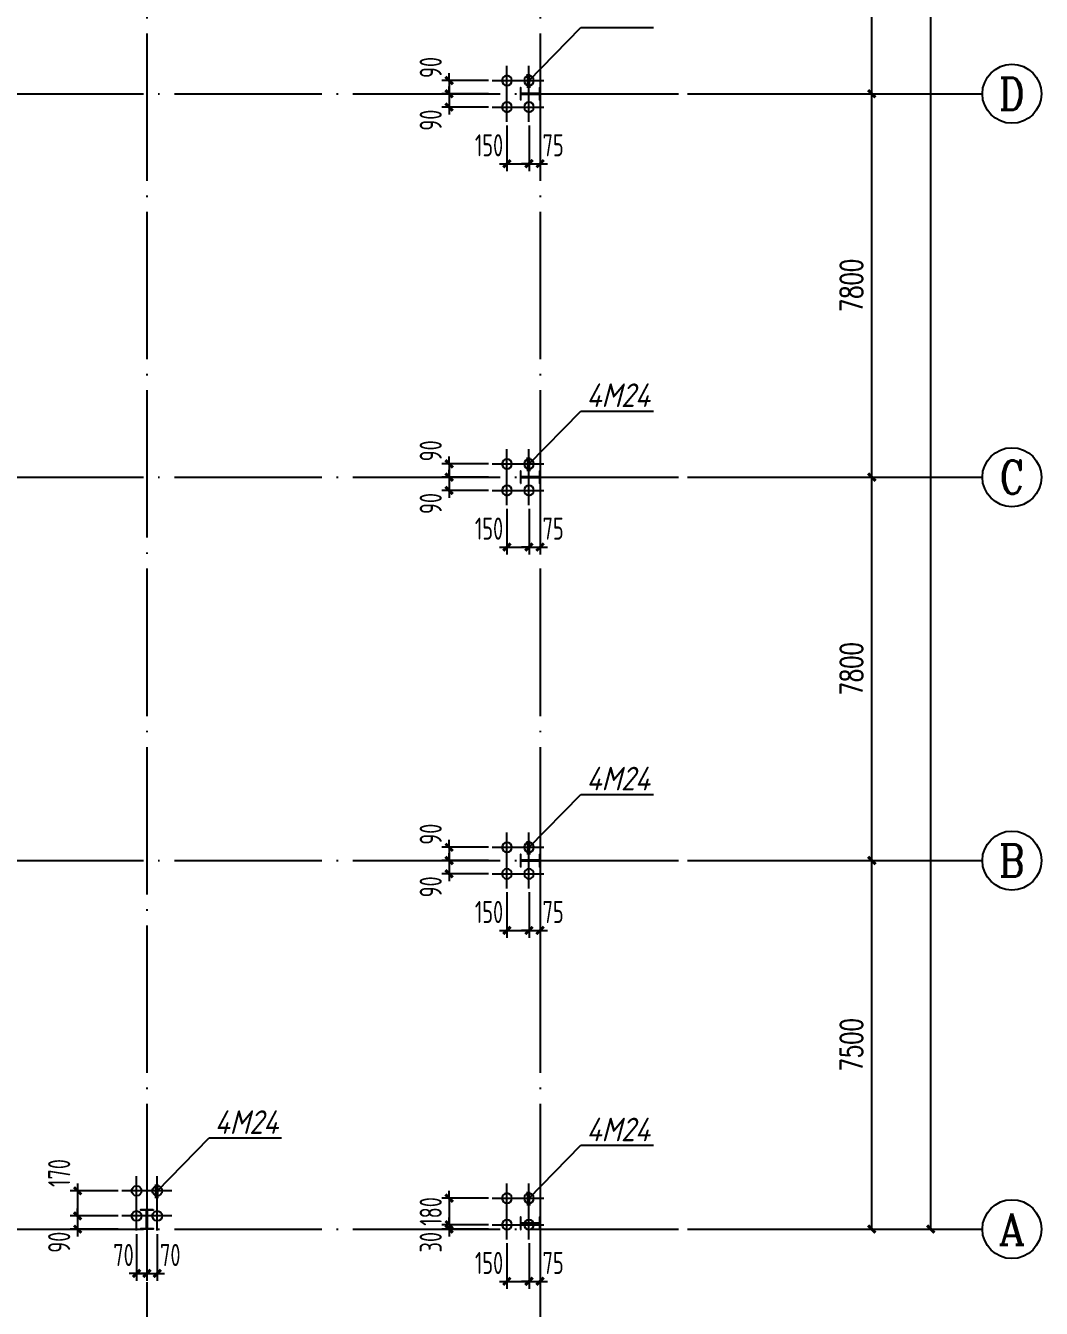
# Model space of a CAD drawing. Header units: millimetres. Extents: x 6950065 to 7140129, y 16284814 to 19754034.
# Drawn here: x 7014875 to 7035542, y 18643730 to 18669828 of the extents above; entities that cross this region are included whole.
import ezdxf
from ezdxf.enums import TextEntityAlignment as Align

# ---------------------------------------------------------------- set-up
doc = ezdxf.new("R2010")
doc.units = ezdxf.units.MM
doc.header["$LTSCALE"] = 1500
doc.header["$MEASUREMENT"] = 0
doc.linetypes.add('DOTE', pattern=[2.42, 2, -0.2, 0.02, -0.2])
doc.layers.get('Defpoints').update_dxf_attribs({"color": 1})
for name, color, linetype in [('AXIS_TEXT', 7, 'Continuous'), ('COLUMN', 2, 'Continuous'), ('dim', 7, 'Continuous'), ('DIM_ELEV', 3, 'Continuous'), ('DOTE', 250, 'DOTE'), ('LZ_DIM', 3, 'Continuous'), ('中粗', 4, 'Continuous'), ('标注', 7, 'Continuous')]:
    doc.layers.add(name, color=color, linetype=linetype)
doc.styles.add('_TCH_AXIS', font='COMPLEX', dxfattribs={"bigfont": 'GBCBIG'})
doc.styles.add('_TCH_DIM_T3', font='SIMPLEX', dxfattribs={"width": 0.705882, "bigfont": 'GBCBIG'})
doc.styles.add('COMPLEX', font='COMPLEX')
doc.styles.get("Standard").update_dxf_attribs({"font": 'gbenor.shx', "bigfont": 'gbcbig.shx'})
doc.styles.add('TSSD_Dimension', font='Tssdeng.shx', dxfattribs={"width": 0.7, "bigfont": 'hztxt.shx'})
doc.dimstyles.new('100', dxfattribs={"dimtxt": 250, "dimasz": 200, "dimexe": 250, "dimexo": 300, "dimgap": 150, "dimtad": 1, "dimdec": 0, "dimzin": 0, "dimdsep": 46, "dimtxsty": 'Standard', "dimblk": 'ARCHTICK', "dimcen": 0.09, "dimclrd": 256, "dimclre": 256, "dimclrt": 256, "dimadec": 0, "dimazin": 0, "dimtfac": 1, "dimtdec": 0, "dimtix": 1, "dimtmove": 2, "dimatfit": 3, "dimldrblk": 'ARCHTICK', "dimfxl": 0, "dimtolj": 1, "dimtzin": 0, "dimarcsym": 0})
doc.dimstyles.new('_TCH_ARCH&&150', dxfattribs={"dimtxt": 446.25, "dimasz": 150, "dimexe": 375, "dimexo": 450, "dimgap": 189.375, "dimtad": 1, "dimdec": 0, "dimzin": 0, "dimdsep": 46, "dimtxsty": '_TCH_DIM_T3', "dimblk": 'ARCHTICK', "dimcen": 0.09, "dimclrt": 7, "dimazin": 2, "dimtfac": 1, "dimtdec": 0, "dimtix": 1, "dimtmove": 2, "dimatfit": 3, "dimfxl": 0, "dimtolj": 1, "dimtzin": 0, "dimarcsym": 0})
doc.dimstyles.new('TSSD_50_150', dxfattribs={"dimtxt": 450, "dimasz": 150, "dimexe": 150, "dimexo": 375, "dimgap": 150, "dimtad": 1, "dimdec": 0, "dimlfac": 0.333333, "dimzin": 0, "dimdsep": 46, "dimtxsty": 'TSSD_Dimension', "dimblk": 'ARCHTICK', "dimblk1": 'ARCHTICK', "dimblk2": 'ARCHTICK', "dimcen": 0, "dimdle": 150, "dimclrt": 7, "dimadec": 0, "dimazin": 0, "dimtfac": 1, "dimtdec": 0, "dimtix": 1, "dimtmove": 2, "dimatfit": 3, "dimfxl": 0, "dimtolj": 1, "dimtzin": 0, "dimarcsym": 0})

# ---------------------------------------------------------------- blocks, each defined once
blk = doc.blocks.new('A$C3ACC4A1C')
at = {"layer": 'COLUMN'}
h = blk.add_hatch(color=256, dxfattribs=at)
h.paths.add_polyline_path([(125, 400), (0, 400), (0, 388), (120, 388), (120, 200), (125, 200)])
h.paths.add_polyline_path([(250, 400), (125, 400), (125, 200), (130, 200), (130, 388), (250, 388)])
h.paths.add_polyline_path([(250, 12), (130, 12), (130, 200), (125, 200), (125, 0), (250, 0)])
h.paths.add_polyline_path([(125, 200), (120, 200), (120, 12), (0, 12), (0, 0), (125, 0)])
blk.add_lwpolyline([(0, 0), (0, 12), (120, 12), (120, 388), (0, 388), (0, 400), (250, 400), (250, 388), (130, 388), (130, 12), (250, 12), (250, 0)], close=True, dxfattribs=at)
blk = doc.blocks.new('rtrtrtrtrt')
at = {"layer": '中粗', "linetype": 'ByBlock'}
for p, q in [((3059491, -306880), (3059491, -306280)), ((3059791, -306580), (3059191, -306580))]:
    blk.add_line(p, q, dxfattribs=at)
blk.add_circle((3059491, -306580), 100, dxfattribs=at)
blk = doc.blocks.new('_ArchTick')
at = {"color": 0, "linetype": 'ByBlock', "const_width": 0.4}
blk.add_lwpolyline([(-0.5, -0.5), (0.5, 0.5)], dxfattribs=at)
blk = doc.blocks.new('*D511')
at = {"layer": 'Defpoints', "color": 0}
for p in [(7024667, 18660372), (7025117, 18660372), (7025117, 18659220)]:
    blk.add_point(p, dxfattribs=at)
at = {"layer": 'dim', "color": 0, "lineweight": -2}
for p, q in [((7024667, 18659997), (7024667, 18659070)), ((7025117, 18659997), (7025117, 18659070)), ((7024517, 18659220), (7025267, 18659220))]:
    blk.add_line(p, q, dxfattribs=at)
at = {"layer": 'dim', "color": 0, "lineweight": -2, "xscale": 150, "yscale": 150, "zscale": 150, "rotation": 180}
blk.add_blockref('_ArchTick', (7024667, 18659220), dxfattribs=at)
at = {"layer": 'dim', "color": 0, "lineweight": -2, "xscale": 150, "yscale": 150, "zscale": 150}
blk.add_blockref('_ArchTick', (7025117, 18659220), dxfattribs=at)
at = {"layer": 'dim', "color": 7, "insert": (7024304, 18659595), "char_height": 450, "attachment_point": 5, "style": 'TSSD_Dimension'}
blk.add_mtext('\\A1;150', dxfattribs=at)
blk = doc.blocks.new('*D512')
at = {"layer": 'Defpoints', "color": 0}
for p in [(7025117, 18660372), (7025342, 18660372), (7025342, 18659220)]:
    blk.add_point(p, dxfattribs=at)
at = {"layer": 'dim', "color": 0, "lineweight": -2}
for p, q in [((7025117, 18659997), (7025117, 18659070)), ((7025342, 18659997), (7025342, 18659070)), ((7025117, 18659220), (7024967, 18659220)), ((7025117, 18659220), (7025342, 18659220)), ((7025342, 18659220), (7025492, 18659220))]:
    blk.add_line(p, q, dxfattribs=at)
at = {"layer": 'dim', "color": 0, "lineweight": -2, "xscale": 150, "yscale": 150, "zscale": 150}
blk.add_blockref('_ArchTick', (7025117, 18659220), dxfattribs=at)
at = {"layer": 'dim', "color": 0, "lineweight": -2, "xscale": 150, "yscale": 150, "zscale": 150, "rotation": 180}
blk.add_blockref('_ArchTick', (7025342, 18659220), dxfattribs=at)
at = {"layer": 'dim', "color": 7, "insert": (7025608, 18659595), "char_height": 450, "attachment_point": 5, "style": 'TSSD_Dimension'}
blk.add_mtext('\\A1;75', dxfattribs=at)
blk = doc.blocks.new('*D513')
at = {"layer": 'Defpoints', "color": 0}
for p in [(7024667, 18660912), (7023492, 18660642), (7024667, 18660642)]:
    blk.add_point(p, dxfattribs=at)
at = {"layer": 'dim', "color": 0, "lineweight": -2}
for p, q in [((7024292, 18660912), (7023342, 18660912)), ((7023492, 18660912), (7023492, 18661062)), ((7023492, 18660912), (7023492, 18660642)), ((7024292, 18660642), (7023342, 18660642)), ((7023492, 18660642), (7023492, 18660492))]:
    blk.add_line(p, q, dxfattribs=at)
at = {"layer": 'dim', "color": 0, "lineweight": -2, "xscale": 150, "yscale": 150, "zscale": 150}
for p, rotation in [((7023492, 18660912), 270), ((7023492, 18660642), 90)]:
    blk.add_blockref('_ArchTick', p, dxfattribs=dict(at, rotation=rotation))
at = {"layer": 'dim', "color": 7, "insert": (7023117, 18661178), "char_height": 450, "attachment_point": 5, "rotation": 90, "style": 'TSSD_Dimension'}
blk.add_mtext('\\A1;90', dxfattribs=at)
blk = doc.blocks.new('*D514')
at = {"layer": 'Defpoints', "color": 0}
for p in [(7024667, 18660642), (7023492, 18660372), (7024667, 18660372)]:
    blk.add_point(p, dxfattribs=at)
at = {"layer": 'dim', "color": 0, "lineweight": -2}
for p, q in [((7024292, 18660642), (7023342, 18660642)), ((7023492, 18660642), (7023492, 18660792)), ((7023492, 18660642), (7023492, 18660372)), ((7024292, 18660372), (7023342, 18660372)), ((7023492, 18660372), (7023492, 18660222))]:
    blk.add_line(p, q, dxfattribs=at)
at = {"layer": 'dim', "color": 0, "lineweight": -2, "xscale": 150, "yscale": 150, "zscale": 150}
for p, rotation in [((7023492, 18660642), 270), ((7023492, 18660372), 90)]:
    blk.add_blockref('_ArchTick', p, dxfattribs=dict(at, rotation=rotation))
at = {"layer": 'dim', "color": 7, "insert": (7023117, 18660106), "char_height": 450, "attachment_point": 5, "rotation": 90, "style": 'TSSD_Dimension'}
blk.add_mtext('\\A1;90', dxfattribs=at)
blk = doc.blocks.new('*D516')
at = {"layer": 'Defpoints', "color": 0}
for p in [(7024667, 18668172), (7025117, 18668172), (7025117, 18667020)]:
    blk.add_point(p, dxfattribs=at)
at = {"layer": 'dim', "color": 0, "lineweight": -2}
for p, q in [((7024667, 18667797), (7024667, 18666870)), ((7025117, 18667797), (7025117, 18666870)), ((7024517, 18667020), (7025267, 18667020))]:
    blk.add_line(p, q, dxfattribs=at)
at = {"layer": 'dim', "color": 0, "lineweight": -2, "xscale": 150, "yscale": 150, "zscale": 150, "rotation": 180}
blk.add_blockref('_ArchTick', (7024667, 18667020), dxfattribs=at)
at = {"layer": 'dim', "color": 0, "lineweight": -2, "xscale": 150, "yscale": 150, "zscale": 150}
blk.add_blockref('_ArchTick', (7025117, 18667020), dxfattribs=at)
at = {"layer": 'dim', "color": 7, "insert": (7024304, 18667395), "char_height": 450, "attachment_point": 5, "style": 'TSSD_Dimension'}
blk.add_mtext('\\A1;150', dxfattribs=at)
blk = doc.blocks.new('*D517')
at = {"layer": 'Defpoints', "color": 0}
for p in [(7025117, 18668172), (7025342, 18668172), (7025342, 18667020)]:
    blk.add_point(p, dxfattribs=at)
at = {"layer": 'dim', "color": 0, "lineweight": -2}
for p, q in [((7025117, 18667797), (7025117, 18666870)), ((7025342, 18667797), (7025342, 18666870)), ((7025117, 18667020), (7024967, 18667020)), ((7025117, 18667020), (7025342, 18667020)), ((7025342, 18667020), (7025492, 18667020))]:
    blk.add_line(p, q, dxfattribs=at)
at = {"layer": 'dim', "color": 0, "lineweight": -2, "xscale": 150, "yscale": 150, "zscale": 150}
blk.add_blockref('_ArchTick', (7025117, 18667020), dxfattribs=at)
at = {"layer": 'dim', "color": 0, "lineweight": -2, "xscale": 150, "yscale": 150, "zscale": 150, "rotation": 180}
blk.add_blockref('_ArchTick', (7025342, 18667020), dxfattribs=at)
at = {"layer": 'dim', "color": 7, "insert": (7025608, 18667395), "char_height": 450, "attachment_point": 5, "style": 'TSSD_Dimension'}
blk.add_mtext('\\A1;75', dxfattribs=at)
blk = doc.blocks.new('*D518')
at = {"layer": 'Defpoints', "color": 0}
for p in [(7024667, 18668712), (7023492, 18668442), (7024667, 18668442)]:
    blk.add_point(p, dxfattribs=at)
at = {"layer": 'dim', "color": 0, "lineweight": -2}
for p, q in [((7024292, 18668712), (7023342, 18668712)), ((7023492, 18668712), (7023492, 18668862)), ((7023492, 18668712), (7023492, 18668442)), ((7024292, 18668442), (7023342, 18668442)), ((7023492, 18668442), (7023492, 18668292))]:
    blk.add_line(p, q, dxfattribs=at)
at = {"layer": 'dim', "color": 0, "lineweight": -2, "xscale": 150, "yscale": 150, "zscale": 150}
for p, rotation in [((7023492, 18668712), 270), ((7023492, 18668442), 90)]:
    blk.add_blockref('_ArchTick', p, dxfattribs=dict(at, rotation=rotation))
at = {"layer": 'dim', "color": 7, "insert": (7023117, 18668978), "char_height": 450, "attachment_point": 5, "rotation": 90, "style": 'TSSD_Dimension'}
blk.add_mtext('\\A1;90', dxfattribs=at)
blk = doc.blocks.new('*D519')
at = {"layer": 'Defpoints', "color": 0}
for p in [(7024667, 18668442), (7023492, 18668172), (7024667, 18668172)]:
    blk.add_point(p, dxfattribs=at)
at = {"layer": 'dim', "color": 0, "lineweight": -2}
for p, q in [((7024292, 18668442), (7023342, 18668442)), ((7023492, 18668442), (7023492, 18668592)), ((7023492, 18668442), (7023492, 18668172)), ((7024292, 18668172), (7023342, 18668172)), ((7023492, 18668172), (7023492, 18668022))]:
    blk.add_line(p, q, dxfattribs=at)
at = {"layer": 'dim', "color": 0, "lineweight": -2, "xscale": 150, "yscale": 150, "zscale": 150}
for p, rotation in [((7023492, 18668442), 270), ((7023492, 18668172), 90)]:
    blk.add_blockref('_ArchTick', p, dxfattribs=dict(at, rotation=rotation))
at = {"layer": 'dim', "color": 7, "insert": (7023117, 18667906), "char_height": 450, "attachment_point": 5, "rotation": 90, "style": 'TSSD_Dimension'}
blk.add_mtext('\\A1;90', dxfattribs=at)
blk = doc.blocks.new('*D564')
at = {"layer": 'Defpoints', "color": 0}
for p in [(7024667, 18652572), (7025117, 18652572), (7025117, 18651420)]:
    blk.add_point(p, dxfattribs=at)
at = {"layer": 'dim', "color": 0, "lineweight": -2}
for p, q in [((7024667, 18652197), (7024667, 18651270)), ((7025117, 18652197), (7025117, 18651270)), ((7024517, 18651420), (7025267, 18651420))]:
    blk.add_line(p, q, dxfattribs=at)
at = {"layer": 'dim', "color": 0, "lineweight": -2, "xscale": 150, "yscale": 150, "zscale": 150, "rotation": 180}
blk.add_blockref('_ArchTick', (7024667, 18651420), dxfattribs=at)
at = {"layer": 'dim', "color": 0, "lineweight": -2, "xscale": 150, "yscale": 150, "zscale": 150}
blk.add_blockref('_ArchTick', (7025117, 18651420), dxfattribs=at)
at = {"layer": 'dim', "color": 7, "insert": (7024304, 18651795), "char_height": 450, "attachment_point": 5, "style": 'TSSD_Dimension'}
blk.add_mtext('\\A1;150', dxfattribs=at)
blk = doc.blocks.new('*D565')
at = {"layer": 'Defpoints', "color": 0}
for p in [(7025117, 18652572), (7025342, 18652572), (7025342, 18651420)]:
    blk.add_point(p, dxfattribs=at)
at = {"layer": 'dim', "color": 0, "lineweight": -2}
for p, q in [((7025117, 18652197), (7025117, 18651270)), ((7025342, 18652197), (7025342, 18651270)), ((7025117, 18651420), (7024967, 18651420)), ((7025117, 18651420), (7025342, 18651420)), ((7025342, 18651420), (7025492, 18651420))]:
    blk.add_line(p, q, dxfattribs=at)
at = {"layer": 'dim', "color": 0, "lineweight": -2, "xscale": 150, "yscale": 150, "zscale": 150}
blk.add_blockref('_ArchTick', (7025117, 18651420), dxfattribs=at)
at = {"layer": 'dim', "color": 0, "lineweight": -2, "xscale": 150, "yscale": 150, "zscale": 150, "rotation": 180}
blk.add_blockref('_ArchTick', (7025342, 18651420), dxfattribs=at)
at = {"layer": 'dim', "color": 7, "insert": (7025608, 18651795), "char_height": 450, "attachment_point": 5, "style": 'TSSD_Dimension'}
blk.add_mtext('\\A1;75', dxfattribs=at)
blk = doc.blocks.new('*D566')
at = {"layer": 'Defpoints', "color": 0}
for p in [(7024667, 18653112), (7023492, 18652842), (7024667, 18652842)]:
    blk.add_point(p, dxfattribs=at)
at = {"layer": 'dim', "color": 0, "lineweight": -2}
for p, q in [((7024292, 18653112), (7023342, 18653112)), ((7023492, 18653112), (7023492, 18653262)), ((7023492, 18653112), (7023492, 18652842)), ((7024292, 18652842), (7023342, 18652842)), ((7023492, 18652842), (7023492, 18652692))]:
    blk.add_line(p, q, dxfattribs=at)
at = {"layer": 'dim', "color": 0, "lineweight": -2, "xscale": 150, "yscale": 150, "zscale": 150}
for p, rotation in [((7023492, 18653112), 270), ((7023492, 18652842), 90)]:
    blk.add_blockref('_ArchTick', p, dxfattribs=dict(at, rotation=rotation))
at = {"layer": 'dim', "color": 7, "insert": (7023117, 18653378), "char_height": 450, "attachment_point": 5, "rotation": 90, "style": 'TSSD_Dimension'}
blk.add_mtext('\\A1;90', dxfattribs=at)
blk = doc.blocks.new('*D567')
at = {"layer": 'Defpoints', "color": 0}
for p in [(7024667, 18652842), (7023492, 18652572), (7024667, 18652572)]:
    blk.add_point(p, dxfattribs=at)
at = {"layer": 'dim', "color": 0, "lineweight": -2}
for p, q in [((7024292, 18652842), (7023342, 18652842)), ((7023492, 18652842), (7023492, 18652992)), ((7023492, 18652842), (7023492, 18652572)), ((7024292, 18652572), (7023342, 18652572)), ((7023492, 18652572), (7023492, 18652422))]:
    blk.add_line(p, q, dxfattribs=at)
at = {"layer": 'dim', "color": 0, "lineweight": -2, "xscale": 150, "yscale": 150, "zscale": 150}
for p, rotation in [((7023492, 18652842), 270), ((7023492, 18652572), 90)]:
    blk.add_blockref('_ArchTick', p, dxfattribs=dict(at, rotation=rotation))
at = {"layer": 'dim', "color": 7, "insert": (7023117, 18652306), "char_height": 450, "attachment_point": 5, "rotation": 90, "style": 'TSSD_Dimension'}
blk.add_mtext('\\A1;90', dxfattribs=at)
blk = doc.blocks.new('*D582')
at = {"layer": 'Defpoints', "color": 0}
for p in [(7024667, 18645432), (7025117, 18645432), (7025117, 18644280)]:
    blk.add_point(p, dxfattribs=at)
at = {"layer": 'dim', "color": 0, "lineweight": -2}
for p, q in [((7024667, 18645057), (7024667, 18644130)), ((7025117, 18645057), (7025117, 18644130)), ((7024517, 18644280), (7025267, 18644280))]:
    blk.add_line(p, q, dxfattribs=at)
at = {"layer": 'dim', "color": 0, "lineweight": -2, "xscale": 150, "yscale": 150, "zscale": 150, "rotation": 180}
blk.add_blockref('_ArchTick', (7024667, 18644280), dxfattribs=at)
at = {"layer": 'dim', "color": 0, "lineweight": -2, "xscale": 150, "yscale": 150, "zscale": 150}
blk.add_blockref('_ArchTick', (7025117, 18644280), dxfattribs=at)
at = {"layer": 'dim', "color": 7, "insert": (7024304, 18644655), "char_height": 450, "attachment_point": 5, "style": 'TSSD_Dimension'}
blk.add_mtext('\\A1;150', dxfattribs=at)
blk = doc.blocks.new('*D583')
at = {"layer": 'Defpoints', "color": 0}
for p in [(7025117, 18645432), (7025342, 18645432), (7025342, 18644280)]:
    blk.add_point(p, dxfattribs=at)
at = {"layer": 'dim', "color": 0, "lineweight": -2}
for p, q in [((7025117, 18645057), (7025117, 18644130)), ((7025342, 18645057), (7025342, 18644130)), ((7025117, 18644280), (7024967, 18644280)), ((7025117, 18644280), (7025342, 18644280)), ((7025342, 18644280), (7025492, 18644280))]:
    blk.add_line(p, q, dxfattribs=at)
at = {"layer": 'dim', "color": 0, "lineweight": -2, "xscale": 150, "yscale": 150, "zscale": 150}
blk.add_blockref('_ArchTick', (7025117, 18644280), dxfattribs=at)
at = {"layer": 'dim', "color": 0, "lineweight": -2, "xscale": 150, "yscale": 150, "zscale": 150, "rotation": 180}
blk.add_blockref('_ArchTick', (7025342, 18644280), dxfattribs=at)
at = {"layer": 'dim', "color": 7, "insert": (7025608, 18644655), "char_height": 450, "attachment_point": 5, "style": 'TSSD_Dimension'}
blk.add_mtext('\\A1;75', dxfattribs=at)
blk = doc.blocks.new('*D584')
at = {"layer": 'Defpoints', "color": 0}
for p in [(7024667, 18645972), (7023492, 18645432), (7024667, 18645432)]:
    blk.add_point(p, dxfattribs=at)
at = {"layer": 'dim', "color": 0, "lineweight": -2}
for p, q in [((7023492, 18645972), (7023492, 18646122)), ((7024292, 18645972), (7023342, 18645972)), ((7023492, 18645972), (7023492, 18645432)), ((7024292, 18645432), (7023342, 18645432)), ((7023492, 18645432), (7023492, 18645282))]:
    blk.add_line(p, q, dxfattribs=at)
at = {"layer": 'dim', "color": 0, "lineweight": -2, "xscale": 150, "yscale": 150, "zscale": 150}
for p, rotation in [((7023492, 18645972), 270), ((7023492, 18645432), 90)]:
    blk.add_blockref('_ArchTick', p, dxfattribs=dict(at, rotation=rotation))
at = {"layer": 'dim', "color": 7, "insert": (7023117, 18645702), "char_height": 450, "attachment_point": 5, "rotation": 90, "style": 'TSSD_Dimension'}
blk.add_mtext('\\A1;180', dxfattribs=at)
blk = doc.blocks.new('*D586')
at = {"layer": 'Defpoints', "color": 0}
for p in [(7023492, 18645342), (7024667, 18645432), (7024667, 18645342)]:
    blk.add_point(p, dxfattribs=at)
at = {"layer": 'dim', "color": 0, "lineweight": -2}
for p, q in [((7023492, 18645432), (7023492, 18645582)), ((7024292, 18645432), (7023342, 18645432)), ((7024292, 18645342), (7023342, 18645342)), ((7023492, 18645432), (7023492, 18645342)), ((7023492, 18645342), (7023492, 18645192))]:
    blk.add_line(p, q, dxfattribs=at)
at = {"layer": 'dim', "color": 0, "lineweight": -2, "xscale": 150, "yscale": 150, "zscale": 150}
for p, rotation in [((7023492, 18645432), 270), ((7023492, 18645342), 90)]:
    blk.add_blockref('_ArchTick', p, dxfattribs=dict(at, rotation=rotation))
at = {"layer": 'dim', "color": 7, "insert": (7023117, 18645076), "char_height": 450, "attachment_point": 5, "rotation": 90, "style": 'TSSD_Dimension'}
blk.add_mtext('\\A1;30', dxfattribs=at)
blk = doc.blocks.new('*D599')
at = {"layer": 'Defpoints', "color": 0}
for p in [(7017132, 18645612), (7017342, 18645612), (7017342, 18644441)]:
    blk.add_point(p, dxfattribs=at)
at = {"layer": 'dim', "color": 0, "lineweight": -2}
for p, q in [((7017132, 18645237), (7017132, 18644291)), ((7017342, 18645237), (7017342, 18644291)), ((7017132, 18644441), (7016982, 18644441)), ((7017132, 18644441), (7017342, 18644441)), ((7017342, 18644441), (7017492, 18644441))]:
    blk.add_line(p, q, dxfattribs=at)
at = {"layer": 'dim', "color": 0, "lineweight": -2, "xscale": 150, "yscale": 150, "zscale": 150}
blk.add_blockref('_ArchTick', (7017132, 18644441), dxfattribs=at)
at = {"layer": 'dim', "color": 0, "lineweight": -2, "xscale": 150, "yscale": 150, "zscale": 150, "rotation": 180}
blk.add_blockref('_ArchTick', (7017342, 18644441), dxfattribs=at)
at = {"layer": 'dim', "color": 7, "insert": (7016866, 18644816), "char_height": 450, "attachment_point": 5, "style": 'TSSD_Dimension'}
blk.add_mtext('\\A1;70', dxfattribs=at)
blk = doc.blocks.new('*D600')
at = {"layer": 'Defpoints', "color": 0}
for p in [(7017342, 18645612), (7017552, 18645612), (7017552, 18644441)]:
    blk.add_point(p, dxfattribs=at)
at = {"layer": 'dim', "color": 0, "lineweight": -2}
for p, q in [((7017342, 18645237), (7017342, 18644291)), ((7017552, 18645237), (7017552, 18644291)), ((7017342, 18644441), (7017192, 18644441)), ((7017342, 18644441), (7017552, 18644441)), ((7017552, 18644441), (7017702, 18644441))]:
    blk.add_line(p, q, dxfattribs=at)
at = {"layer": 'dim', "color": 0, "lineweight": -2, "xscale": 150, "yscale": 150, "zscale": 150}
blk.add_blockref('_ArchTick', (7017342, 18644441), dxfattribs=at)
at = {"layer": 'dim', "color": 0, "lineweight": -2, "xscale": 150, "yscale": 150, "zscale": 150, "rotation": 180}
blk.add_blockref('_ArchTick', (7017552, 18644441), dxfattribs=at)
at = {"layer": 'dim', "color": 7, "insert": (7017818, 18644816), "char_height": 450, "attachment_point": 5, "style": 'TSSD_Dimension'}
blk.add_mtext('\\A1;70', dxfattribs=at)
blk = doc.blocks.new('*D601')
at = {"layer": 'Defpoints', "color": 0}
for p in [(7017132, 18646122), (7015932, 18645612), (7017132, 18645612)]:
    blk.add_point(p, dxfattribs=at)
at = {"layer": 'dim', "color": 0, "lineweight": -2}
for p, q in [((7015932, 18646272), (7015932, 18645462)), ((7016757, 18646122), (7015782, 18646122)), ((7016757, 18645612), (7015782, 18645612))]:
    blk.add_line(p, q, dxfattribs=at)
at = {"layer": 'dim', "color": 0, "lineweight": -2, "xscale": 150, "yscale": 150, "zscale": 150}
for p, rotation in [((7015932, 18646122), 90), ((7015932, 18645612), 270)]:
    blk.add_blockref('_ArchTick', p, dxfattribs=dict(at, rotation=rotation))
at = {"layer": 'dim', "color": 7, "insert": (7015557, 18646484), "char_height": 450, "attachment_point": 5, "rotation": 90, "style": 'TSSD_Dimension'}
blk.add_mtext('\\A1;170', dxfattribs=at)
blk = doc.blocks.new('*D602')
at = {"layer": 'Defpoints', "color": 0}
for p in [(7017132, 18645612), (7015932, 18645342), (7017132, 18645342)]:
    blk.add_point(p, dxfattribs=at)
at = {"layer": 'dim', "color": 0, "lineweight": -2}
for p, q in [((7015932, 18645612), (7015932, 18645762)), ((7016757, 18645612), (7015782, 18645612)), ((7015932, 18645612), (7015932, 18645342)), ((7016757, 18645342), (7015782, 18645342)), ((7015932, 18645342), (7015932, 18645192))]:
    blk.add_line(p, q, dxfattribs=at)
at = {"layer": 'dim', "color": 0, "lineweight": -2, "xscale": 150, "yscale": 150, "zscale": 150}
for p, rotation in [((7015932, 18645612), 270), ((7015932, 18645342), 90)]:
    blk.add_blockref('_ArchTick', p, dxfattribs=dict(at, rotation=rotation))
at = {"layer": 'dim', "color": 7, "insert": (7015557, 18645076), "char_height": 450, "attachment_point": 5, "rotation": 90, "style": 'TSSD_Dimension'}
blk.add_mtext('\\A1;90', dxfattribs=at)
blk = doc.blocks.new('*D1541')
at = {"layer": 'Defpoints', "color": 0}
for p in [(7028342, 18652842), (7032092, 18652842), (7028342, 18645342)]:
    blk.add_point(p, dxfattribs=at)
at = {"layer": 'DIM_ELEV', "color": 0, "lineweight": -2}
for p, q in [((7028792, 18652842), (7032467, 18652842)), ((7032092, 18645342), (7032092, 18652842)), ((7028792, 18645342), (7032467, 18645342))]:
    blk.add_line(p, q, dxfattribs=at)
at = {"layer": 'DIM_ELEV', "color": 0, "lineweight": -2, "xscale": 150, "yscale": 150, "zscale": 150}
for p, rotation in [((7032092, 18652842), 90), ((7032092, 18645342), 270)]:
    blk.add_blockref('_ArchTick', p, dxfattribs=dict(at, rotation=rotation))
at = {"layer": 'DIM_ELEV', "color": 7, "insert": (7031679, 18649092), "char_height": 446.2, "attachment_point": 5, "rotation": 90, "style": '_TCH_DIM_T3'}
blk.add_mtext('\\A1;7500', dxfattribs=at)
blk = doc.blocks.new('*D1542')
at = {"layer": 'Defpoints', "color": 0}
for p in [(7028342, 18660642), (7032092, 18660642), (7028342, 18652842)]:
    blk.add_point(p, dxfattribs=at)
at = {"layer": 'DIM_ELEV', "color": 0, "lineweight": -2}
for p, q in [((7028792, 18660642), (7032467, 18660642)), ((7032092, 18652842), (7032092, 18660642)), ((7028792, 18652842), (7032467, 18652842))]:
    blk.add_line(p, q, dxfattribs=at)
at = {"layer": 'DIM_ELEV', "color": 0, "lineweight": -2, "xscale": 150, "yscale": 150, "zscale": 150}
for p, rotation in [((7032092, 18660642), 90), ((7032092, 18652842), 270)]:
    blk.add_blockref('_ArchTick', p, dxfattribs=dict(at, rotation=rotation))
at = {"layer": 'DIM_ELEV', "color": 7, "insert": (7031679, 18656742), "char_height": 446.2, "attachment_point": 5, "rotation": 90, "style": '_TCH_DIM_T3'}
blk.add_mtext('\\A1;7800', dxfattribs=at)
blk = doc.blocks.new('*D1543')
at = {"layer": 'Defpoints', "color": 0}
for p in [(7028342, 18668442), (7032092, 18668442), (7028342, 18660642)]:
    blk.add_point(p, dxfattribs=at)
at = {"layer": 'DIM_ELEV', "color": 0, "lineweight": -2}
for p, q in [((7028792, 18668442), (7032467, 18668442)), ((7032092, 18660642), (7032092, 18668442)), ((7028792, 18660642), (7032467, 18660642))]:
    blk.add_line(p, q, dxfattribs=at)
at = {"layer": 'DIM_ELEV', "color": 0, "lineweight": -2, "xscale": 150, "yscale": 150, "zscale": 150}
for p, rotation in [((7032092, 18668442), 90), ((7032092, 18660642), 270)]:
    blk.add_blockref('_ArchTick', p, dxfattribs=dict(at, rotation=rotation))
at = {"layer": 'DIM_ELEV', "color": 7, "insert": (7031679, 18664542), "char_height": 446.2, "attachment_point": 5, "rotation": 90, "style": '_TCH_DIM_T3'}
blk.add_mtext('\\A1;7800', dxfattribs=at)
blk = doc.blocks.new('*D1544')
at = {"layer": 'Defpoints', "color": 0}
for p in [(7028342, 18676242), (7032092, 18676242), (7028342, 18668442)]:
    blk.add_point(p, dxfattribs=at)
at = {"layer": 'DIM_ELEV', "color": 0, "lineweight": -2}
for p, q in [((7028792, 18676242), (7032467, 18676242)), ((7032092, 18668442), (7032092, 18676242)), ((7028792, 18668442), (7032467, 18668442))]:
    blk.add_line(p, q, dxfattribs=at)
at = {"layer": 'DIM_ELEV', "color": 0, "lineweight": -2, "xscale": 150, "yscale": 150, "zscale": 150}
for p, rotation in [((7032092, 18676242), 90), ((7032092, 18668442), 270)]:
    blk.add_blockref('_ArchTick', p, dxfattribs=dict(at, rotation=rotation))
at = {"layer": 'DIM_ELEV', "color": 7, "insert": (7031679, 18672342), "char_height": 446.2, "attachment_point": 5, "rotation": 90, "style": '_TCH_DIM_T3'}
blk.add_mtext('\\A1;7800', dxfattribs=at)
blk = doc.blocks.new('*D1548')
at = {"layer": 'Defpoints', "color": 0}
for p in [(7028342, 18699342), (7033292, 18699342), (7028342, 18645342)]:
    blk.add_point(p, dxfattribs=at)
at = {"layer": 'DIM_ELEV', "color": 0, "lineweight": -2}
for p, q in [((7028792, 18699342), (7033667, 18699342)), ((7033292, 18645342), (7033292, 18699342)), ((7028792, 18645342), (7033667, 18645342))]:
    blk.add_line(p, q, dxfattribs=at)
at = {"layer": 'DIM_ELEV', "color": 0, "lineweight": -2, "xscale": 150, "yscale": 150, "zscale": 150}
for p, rotation in [((7033292, 18699342), 90), ((7033292, 18645342), 270)]:
    blk.add_blockref('_ArchTick', p, dxfattribs=dict(at, rotation=rotation))
at = {"layer": 'DIM_ELEV', "color": 7, "insert": (7032879, 18672342), "char_height": 446.2, "attachment_point": 5, "rotation": 90, "style": '_TCH_DIM_T3'}
blk.add_mtext('\\A1;54000', dxfattribs=at)
blk = doc.blocks.new('_AXISO')
blk.add_circle((0, 0), 0.5)
at = {"layer": 'AXIS_TEXT', "style": 'COMPLEX', "width": 1.041667}
blk.add_attdef('A', text='', height=0.56, dxfattribs=at).set_placement((-0.25, -0.28), (0.25, -0.28), align=Align.FIT)

msp = doc.modelspace()

# ---------------------------------------------------------------- linework, layer by layer
at = {"layer": 'DIM_ELEV'}
for p, q in [((7028341.7, 18668441.6), (7034341.7, 18668441.6)), ((7028341.7, 18660641.6), (7034341.7, 18660641.6)), ((7028341.7, 18652841.6), (7034341.7, 18652841.6)), ((7028341.7, 18645341.6), (7034341.7, 18645341.6))]:
    msp.add_line(p, q, dxfattribs=at)
at = {"layer": 'DOTE', "color": 1}
for p, q in [((7017341.7, 18702341.6), (7017341.7, 18642341.6)), ((7025341.7, 18702341.6), (7025341.7, 18642341.6)), ((6974341.7, 18668441.6), (7030714.6, 18668441.6)), ((6974341.7, 18660641.6), (7030714.6, 18660641.6)), ((6974341.7, 18652841.6), (7030714.6, 18652841.6)), ((6974341.7, 18645341.6), (7030714.6, 18645341.6))]:
    msp.add_line(p, q, dxfattribs=at)

# ---------------------------------------------------------------- block references
at = {"layer": 'COLUMN', "xscale": -1, "rotation": 270}
for p in [(7024941.7, 18668316.6), (7024941.7, 18660516.6), (7024941.7, 18652716.6), (7024941.7, 18645336.6)]:
    msp.add_blockref('A$C3ACC4A1C', p, dxfattribs=at)
at = {"layer": 'COLUMN', "rotation": 180}
msp.add_blockref('A$C3ACC4A1C', (7017466.7, 18645741.6), dxfattribs=at)
at = {"layer": 'DIM_ELEV'}
ref = msp.add_blockref('_AXISO', (7034941.7, 18668441.6), dxfattribs=dict(at, xscale=1200, yscale=1200, zscale=1200))
ref.add_attrib('A', 'D', dxfattribs={"layer": 'AXIS_TEXT', "height": 652.9, "style": '_TCH_AXIS'}).set_placement((7034677.5, 18668115.1), (7035206, 18668115.1), align=Align.FIT)
ref = msp.add_blockref('_AXISO', (7034941.7, 18660641.6), dxfattribs=dict(at, xscale=1200, yscale=1200, zscale=1200))
ref.add_attrib('A', 'C', dxfattribs={"layer": 'AXIS_TEXT', "height": 683.5, "style": '_TCH_AXIS'}).set_placement((7034697.6, 18660299.8), (7035185.9, 18660299.8), align=Align.FIT)
ref = msp.add_blockref('_AXISO', (7034941.7, 18652841.6), dxfattribs=dict(at, xscale=1200, yscale=1200, zscale=1200))
ref.add_attrib('A', 'B', dxfattribs={"layer": 'AXIS_TEXT', "height": 652.9, "style": '_TCH_AXIS'}).set_placement((7034677.5, 18652515.1), (7035206, 18652515.1), align=Align.FIT)
ref = msp.add_blockref('_AXISO', (7034941.7, 18645341.6), dxfattribs=dict(at, xscale=1200, yscale=1200, zscale=1200))
ref.add_attrib('A', 'A', dxfattribs={"layer": 'AXIS_TEXT', "height": 637.8, "style": '_TCH_AXIS'}).set_placement((7034668.4, 18645022.7), (7035215.1, 18645022.7), align=Align.FIT)
at = {"layer": 'LZ_DIM', "color": 0, "xscale": -1, "rotation": 359.9999999999835}
for p in [(10084157.7, 18975291.4), (10084607.7, 18975291.4), (10084157.7, 18974751.4), (10084607.7, 18974751.4), (10084157.7, 18967491.4), (10084607.7, 18967491.4), (10084157.7, 18966951.4), (10084607.7, 18966951.4), (10084157.7, 18959691.4), (10084607.7, 18959691.4), (10084157.7, 18959151.4), (10084607.7, 18959151.4), (10084157.7, 18952551.4), (10084607.7, 18952551.4), (10084157.7, 18952011.4), (10084607.7, 18952011.4)]:
    msp.add_blockref('rtrtrtrtrt', p, dxfattribs=at)
at = {"layer": 'LZ_DIM', "color": 0}
for p in [(3957640.7, 18952701.4), (3958060.7, 18952701.4), (3957640.7, 18952191.4), (3958060.7, 18952191.4)]:
    msp.add_blockref('rtrtrtrtrt', p, dxfattribs=at)

# ---------------------------------------------------------------- texts
at = {"color": 6, "ltscale": 0.5, "oblique": 15}
for p in [(7026282.6, 18662069.4), (7026282.6, 18654269.4), (7018717.6, 18647279.4), (7026282.6, 18647129.4)]:
    msp.add_text('4M24', height=480, dxfattribs=at).set_placement(p)

# ---------------------------------------------------------------- dimensions: what is measured, and where the dimension line sits
at = {"layer": 'dim'}
for base, p1, p2, angle, picture, middle, dimtype in [((7023491.8, 18668441.6), (7024666.7, 18668711.6), (7024666.7, 18668441.6), 270, '*D518', (7023116.8, 18668977.5), 129), ((7023491.8, 18668171.6), (7024666.7, 18668441.6), (7024666.7, 18668171.6), 90, '*D519', (7023116.8, 18667905.6), 128), ((7025116.7, 18667019.7), (7024666.7, 18668171.6), (7025116.7, 18668171.6), 0, '*D516', (7024303.9, 18667394.7), 129), ((7025341.7, 18667019.7), (7025116.7, 18668171.6), (7025341.7, 18668171.6), 180, '*D517', (7025607.7, 18667394.7), 128), ((7023491.8, 18660641.6), (7024666.7, 18660911.6), (7024666.7, 18660641.6), 270, '*D513', (7023116.8, 18661177.5), 129), ((7023491.8, 18660371.6), (7024666.7, 18660641.6), (7024666.7, 18660371.6), 90, '*D514', (7023116.8, 18660105.6), 128), ((7025116.7, 18659219.7), (7024666.7, 18660371.6), (7025116.7, 18660371.6), 0, '*D511', (7024303.9, 18659594.7), 129), ((7025341.7, 18659219.7), (7025116.7, 18660371.6), (7025341.7, 18660371.6), 180, '*D512', (7025607.7, 18659594.7), 128), ((7023491.8, 18652841.6), (7024666.7, 18653111.6), (7024666.7, 18652841.6), 270, '*D566', (7023116.8, 18653377.5), 129), ((7023491.8, 18652571.6), (7024666.7, 18652841.6), (7024666.7, 18652571.6), 90, '*D567', (7023116.8, 18652305.6), 128), ((7025116.7, 18651419.7), (7024666.7, 18652571.6), (7025116.7, 18652571.6), 0, '*D564', (7024303.9, 18651794.7), 129), ((7025341.7, 18651419.7), (7025116.7, 18652571.6), (7025341.7, 18652571.6), 180, '*D565', (7025607.7, 18651794.7), 128), ((7015931.8, 18645611.6), (7017131.7, 18646121.6), (7017131.7, 18645611.6), 270, '*D601', (7015556.8, 18646484.5), 129), ((7015931.8, 18645341.6), (7017131.7, 18645611.6), (7017131.7, 18645341.6), 90, '*D602', (7015556.8, 18645075.6), 128), ((7017341.7, 18644440.9), (7017131.7, 18645611.6), (7017341.7, 18645611.6), 0, '*D599', (7016865.8, 18644815.9), 129), ((7017551.7, 18644440.9), (7017341.7, 18645611.6), (7017551.7, 18645611.6), 180, '*D600', (7017817.7, 18644815.9), 128), ((7023491.8, 18645341.6), (7024666.7, 18645431.6), (7024666.7, 18645341.6), 90, '*D586', (7023116.8, 18645075.6), 128), ((7025116.7, 18644279.7), (7024666.7, 18645431.6), (7025116.7, 18645431.6), 0, '*D582', (7024303.9, 18644654.7), 129), ((7025341.7, 18644279.7), (7025116.7, 18645431.6), (7025341.7, 18645431.6), 180, '*D583', (7025607.7, 18644654.7), 128)]:
    dim = msp.add_linear_dim(base=base, p1=p1, p2=p2, angle=angle, dimstyle='TSSD_50_150', dxfattribs=at)
    dim.commit()
    dim.dimension.update_dxf_attribs({"geometry": picture, "text_midpoint": middle, "dimtype": dimtype})
dim = msp.add_linear_dim(base=(7023491.8, 18645431.6), p1=(7024666.7, 18645971.6), p2=(7024666.7, 18645431.6), angle=90, dimstyle='TSSD_50_150', dxfattribs=at)
dim.commit()
dim.dimension.update_dxf_attribs({"geometry": '*D584', "text_midpoint": (7023116.8, 18645701.6)})
at = {"layer": 'DIM_ELEV'}
for p1, p2, distance, picture, middle in [((7028341.7, 18645341.6), (7028341.7, 18699341.6), -4950, '*D1548', (7032879.2, 18672341.6)), ((7028341.7, 18668441.6), (7028341.7, 18676241.6), -3750, '*D1544', (7031679.2, 18672341.6)), ((7028341.7, 18660641.6), (7028341.7, 18668441.6), -3750, '*D1543', (7031679.2, 18664541.6)), ((7028341.7, 18652841.6), (7028341.7, 18660641.6), -3750, '*D1542', (7031679.2, 18656741.6)), ((7028341.7, 18645341.6), (7028341.7, 18652841.6), -3750, '*D1541', (7031679.2, 18649091.6))]:
    dim = msp.add_aligned_dim(p1=p1, p2=p2, distance=distance, dimstyle='_TCH_ARCH&&150', dxfattribs=at)
    dim.commit()
    dim.dimension.update_dxf_attribs({"geometry": picture, "text_midpoint": middle})

# ---------------------------------------------------------------- leaders
at = {"layer": '标注', "linetype": 'ByBlock'}
for points in [[(7025106.5, 18668701.2), (7026172.1, 18669787.6), (7027647.1, 18669787.6)], [(7025106.5, 18660901.2), (7026172.1, 18661987.6), (7027647.1, 18661987.6)], [(7025106.5, 18653101.2), (7026172.1, 18654187.6), (7027647.1, 18654187.6)], [(7017541.5, 18646111.2), (7018607.1, 18647197.6), (7020082.1, 18647197.6)], [(7025106.5, 18645961.2), (7026172.1, 18647047.6), (7027647.1, 18647047.6)]]:
    msp.add_leader(points, dimstyle='100', override={"dimgap": 150, "dimtad": 0}, dxfattribs=at)

doc.saveas('drawing.dxf')
